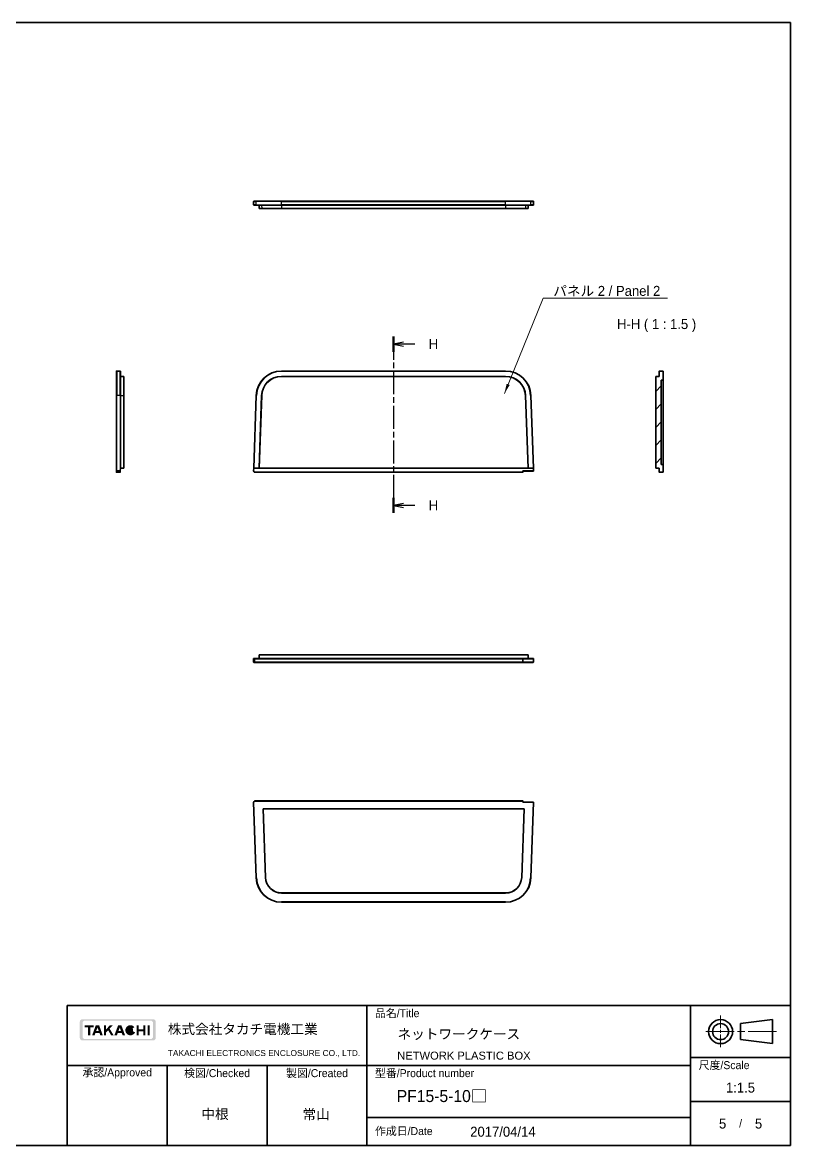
# Model space of a CAD drawing. Header units: millimetres. Extents: x 22 to 3190, y 12 to 574.
# Drawn here: x 2901.4 to 3189.8, y 12 to 433.5 of the extents above; entities that cross this region are included whole.
import ezdxf
from ezdxf.enums import TextEntityAlignment as Align

# ---------------------------------------------------------------- set-up
doc = ezdxf.new("R2010")
doc.units = ezdxf.units.MM
doc.header["$LTSCALE"] = 1.5
doc.linetypes.add('CHAIN', pattern=[0.3543, 0.2362, -0.0295, 0.0591, -0.0295])
for name, color, linetype, lineweight in [('Border (ISO)', 7, 'Continuous', 35), ('Section Line (ISO)', 7, 'CHAIN', 25), ('Symbol (ISO)', 7, 'Continuous', 18), ('Title (ISO)', 7, 'Continuous', 35), ('Visible (ISO)', 7, 'Continuous', 35), ('Visible Narrow (ISO)', 7, 'Continuous', 25)]:
    doc.layers.add(name, color=color, linetype=linetype, lineweight=lineweight)
doc.layers.add('Hatch (ISO)', color=1, linetype='Continuous', lineweight=18, true_color=0xff0000)
doc.styles.add('Note Text (TK)', font='')
doc.styles.add('文字スタイル40', font='')
doc.styles.add('文字スタイル67', font='arial.ttf')
doc.styles.get('Note Text (TK)').set_extended_font_data('MS PGothic')
doc.styles.get('文字スタイル40').set_extended_font_data('MS PGothic')
doc.dimstyles.new('Default - Method 1b (TK)$7', dxfattribs={"dimscale": 1.5, "dimtxt": 2.5, "dimasz": 2.5, "dimexe": 1, "dimexo": 1.5, "dimgap": 1, "dimtad": 1, "dimtoh": 1, "dimrnd": 1e-08, "dimdsep": 46, "dimtxsty": 'Note Text (TK)', "dimcen": 0.09, "dimdle": 5, "dimclrd": 256, "dimclre": 100, "dimclrt": 7, "dimadec": 1, "dimazin": 1, "dimtfac": 1, "dimtmove": 0, "dimatfit": 3, "dimfxl": 1, "dimtolj": 1, "dimlwd": -1, "dimlwe": -1, "dimarcsym": 0})

# ---------------------------------------------------------------- blocks, each defined once
blk = doc.blocks.new('図面枠 tk図枠')
at = {"layer": 'Border (ISO)'}
for p, q in [((14.5, 289), (405.5, 289)), ((14.5, 289), (14.5, 8)), ((405.5, 289), (405.5, 8)), ((14.5, 8), (405.5, 8))]:
    blk.add_line(p, q, dxfattribs=at)
blk = doc.blocks.new('表題欄 tk表題欄')
at = {"layer": 'Hatch (ISO)'}
h = blk.add_hatch(color=256, dxfattribs=at)
edge = h.paths.add_edge_path(flags=0)
edge.add_arc((95.58, 236.3), 0.596, 270, 360)
edge.add_line((96.17, 236.3), (96.17, 239.71))
edge.add_arc((95.58, 239.71), 0.596, 0, 90)
edge.add_line((95.58, 240.31), (79.14, 240.31))
edge.add_arc((79.14, 239.71), 0.596, 90, 180)
edge.add_line((78.54, 239.71), (78.54, 236.3))
edge.add_arc((79.14, 236.3), 0.596, 180, 270)
edge.add_line((79.14, 235.7), (95.58, 235.7))
edge = h.paths.add_edge_path()
edge.add_line((77.84, 239.96), (77.84, 236.05))
edge.add_arc((78.54, 236.05), 0.702, 180, 270)
edge.add_line((78.54, 235.35), (96.17, 235.35))
edge.add_arc((96.17, 236.05), 0.702, 270, 360)
edge.add_line((96.87, 236.05), (96.87, 239.96))
edge.add_arc((96.17, 239.96), 0.702, 0, 90)
edge.add_line((96.17, 240.66), (78.54, 240.66))
edge.add_arc((78.54, 239.96), 0.702, 90, 180)
for points in [[(79.07, 239.15), (79.07, 238.66), (79.92, 238.66), (79.92, 236.66), (80.51, 236.66), (80.51, 238.66), (81.36, 238.66), (81.36, 239.15)], [(85.68, 236.66), (84.94, 237.89), (84.42, 237.32), (84.42, 236.66), (83.9, 236.66), (83.9, 239.15), (84.42, 239.15), (84.42, 238.1), (85.39, 239.15), (86.11, 239.15), (85.32, 238.3), (86.3, 236.66)], [(92.09, 239.15), (92.09, 236.66), (92.61, 236.66), (92.61, 237.66), (93.77, 237.66), (93.77, 236.66), (94.29, 236.66), (94.29, 239.15), (93.77, 239.15), (93.77, 238.15), (92.61, 238.15), (92.61, 239.15)], [(94.84, 239.15), (94.84, 236.66), (95.36, 236.66), (95.36, 239.15)]]:
    blk.add_hatch(color=256, dxfattribs=at).paths.add_polyline_path(points)
h = blk.add_hatch(color=256, dxfattribs=at)
h.paths.add_polyline_path([(82.59, 237.71), (81.95, 237.71), (82.27, 238.58)], flags=0)
h.paths.add_polyline_path([(82.78, 237.2), (81.76, 237.2), (81.57, 236.66), (80.95, 236.66), (81.86, 239.15), (82.68, 239.15), (83.59, 236.66), (82.98, 236.66)])
h = blk.add_hatch(color=256, dxfattribs=at)
h.paths.add_polyline_path([(87.53, 237.71), (88.16, 237.71), (87.85, 238.58)], flags=0)
h.paths.add_polyline_path([(87.14, 236.66), (87.34, 237.2), (88.35, 237.2), (88.55, 236.66), (89.17, 236.66), (88.25, 239.15), (87.44, 239.15), (86.52, 236.66)])
h = blk.add_hatch(color=256, dxfattribs=at)
edge = h.paths.add_edge_path()
edge.add_arc((90.52, 237.9), 1.27, 38.5505, 336.582)
edge.add_line((91.69, 237.4), (91.17, 237.62))
edge.add_ellipse((90.52, 237.9), major_axis=(0, -0.8), ratio=0.867347, start_angle=124.651, end_angle=429.4109, ccw=False)
edge.add_line((91.09, 238.36), (91.52, 238.7))
at = {"layer": 'Title (ISO)'}
for p, q in [((74.71, 244.05), (255.71, 244.05)), ((74.71, 209.05), (74.71, 244.05)), ((149.71, 244.05), (149.71, 209.05)), ((230.71, 244.05), (230.71, 209.05)), ((255.71, 244.05), (255.71, 209.05)), ((243.21, 239.55), (251.21, 240.55)), ((243.21, 239.55), (243.21, 235.55)), ((251.21, 234.55), (251.21, 240.55)), ((243.21, 235.55), (251.21, 234.55)), ((230.71, 231.05), (255.71, 231.05)), ((74.71, 229.05), (230.71, 229.05)), ((99.71, 229.05), (99.71, 209.05)), ((124.71, 229.05), (124.71, 209.05)), ((230.71, 220.05), (255.71, 220.05)), ((149.71, 216.05), (230.71, 216.05)), ((255.71, 209.05), (74.71, 209.05))]:
    blk.add_line(p, q, dxfattribs=at)
at = {"layer": 'Title (ISO)', "color": 4, "linetype": 'CHAIN', "lineweight": 18, "ltscale": 8.88956, "true_color": 0x00ffff}
blk.add_line((238.21, 241.55), (238.21, 233.55), dxfattribs=at)
at = {"layer": 'Title (ISO)', "color": 4, "linetype": 'CHAIN', "lineweight": 18, "ltscale": 20.001633, "true_color": 0x00ffff}
blk.add_line((252.21, 237.55), (234.21, 237.55), dxfattribs=at)
at = {"layer": 'Title (ISO)'}
for radius in [3, 2]:
    blk.add_circle((238.21, 237.55), radius, dxfattribs=at)
at = {"layer": 'Title (ISO)', "color": 1, "true_color": 0xff0000, "char_height": 2, "line_spacing_factor": 1.5, "style": 'Note Text (TK)'}
for s, insert, attachment_point in [('\\fＭＳ Ｐゴシック|b0|i0;\\H2.0000;品名/Title', (151.71, 242.05), 4), ('\\fＭＳ Ｐゴシック|b0|i0;\\H2.0000;尺度/Scale', (232.71, 229.05), 4), ('\\fＭＳ Ｐゴシック|b0|i0;\\H2.0000;承認/Approved', (87.21, 227.05), 5), ('\\fＭＳ Ｐゴシック|b0|i0;\\H2.0000;検図/Checked', (112.21, 227.05), 5), ('\\fＭＳ Ｐゴシック|b0|i0;\\H2.0000;製図/Created', (137.21, 227.05), 5), ('\\fＭＳ Ｐゴシック|b0|i0;\\H2.0000;型番/Product number', (151.71, 227.05), 4), ('\\fＭＳ Ｐゴシック|b0|i0;\\H2.0000;作成日/Date', (151.71, 212.55), 4)]:
    blk.add_mtext(s, dxfattribs=dict(at, insert=insert, attachment_point=attachment_point))
at = {"layer": 'Title (ISO)', "color": 7, "line_spacing_factor": 1.5, "style": 'Note Text (TK)'}
for s, insert, char_height, attachment_point in [('株式会社タカチ電機工業', (99.87, 238.05), 2.5, 4), ('\\fArial|b0|i0;\\H1.4986;TAKACHI ELECTRONICS ENCLOSURE CO., LTD.', (99.87, 232.05), 1.4986, 4), ('\\fＭＳ Ｐゴシック|b0|i0;\\H2.0000;/', (243.21, 214.55), 2, 5)]:
    blk.add_mtext(s, dxfattribs=dict(at, insert=insert, char_height=char_height, attachment_point=attachment_point))
at = {"layer": 'Title (ISO)', "color": 7}
for tag, p, height, style in [('<品名>_001', (157.37, 235.7), 2.5, 'Note Text (TK)'), ('<Title>_001', (157.28, 230.55), 2, '文字スタイル67'), ('<尺度>_001', (239.54, 222.3), 2.5, 'Note Text (TK)'), ('<型番>_001', (157.16, 219.93), 3, '文字スタイル40'), ('<検図>_001', (108.29, 215.69), 2.5, 'Note Text (TK)'), ('<製図>_001', (133.57, 215.62), 2.5, 'Note Text (TK)'), ('作成日_001', (175.55, 211.26), 2.5, 'Note Text (TK)'), ('<ページ_No.>_001', (238.1, 213.3), 2.5, 'Note Text (TK)'), ('<総ページ数>_001', (246.8, 213.3), 2.5, 'Note Text (TK)')]:
    blk.add_attdef(tag, p, '', height=height, dxfattribs=dict(at, style=style))
at = {"layer": 'Title (ISO)', "color": 7, "style": 'Note Text (TK)'}
blk.add_attdef('<承認>', text='', height=2.5, dxfattribs=at).set_placement((87.21, 217.05), align=Align.MIDDLE_CENTER)
blk = doc.blocks.new('2dTransSection7')
at = {"layer": 'Section Line (ISO)', "linetype": 'CHAIN', "ltscale": 16.272528}
blk.add_line((306.16, 210.39), (306.16, 166.27), dxfattribs=at)
at = {"layer": 'Section Line (ISO)', "linetype": 'Continuous', "lineweight": 50}
for p, q in [((306.16, 210.39), (306.16, 206.62)), ((306.16, 170.03), (306.16, 166.27))]:
    blk.add_line(p, q, dxfattribs=at)
at = {"layer": 'Section Line (ISO)', "linetype": 'Continuous'}
for p, q in [((308.66, 209.01), (306.16, 208.51)), ((308.66, 208.51), (306.16, 208.51)), ((306.16, 208.51), (308.66, 208.01)), ((311.51, 208.51), (308.66, 208.51)), ((308.66, 168.65), (306.16, 168.15)), ((308.66, 168.15), (306.16, 168.15)), ((306.16, 168.15), (308.66, 167.65)), ((311.51, 168.15), (308.66, 168.15))]:
    blk.add_line(p, q, dxfattribs=at)
at = {"layer": 'Section Line (ISO)', "char_height": 2.5, "attachment_point": 7, "style": 'Note Text (TK)'}
for insert in [(314.95, 207.28), (314.95, 166.92)]:
    blk.add_mtext('H', dxfattribs=dict(at, insert=insert))

msp = doc.modelspace()

# ---------------------------------------------------------------- hatches: boundary and pattern name
at = {"layer": 'Hatch (ISO)'}
h = msp.add_hatch(dxfattribs=at)
h.set_pattern_fill('ANSI31', color=256, scale=38.1, style=0)
h.set_pattern_definition([(45, (2581.5, 0.0383), (-3.367596, 3.367596), [])])
edge = h.paths.add_edge_path()
edge.add_ellipse((3141.8338, 264.8204), major_axis=(0, -0.1), ratio=1, start_angle=0, end_angle=90)
edge.add_line((3141.9338, 264.8204), (3141.9338, 267.6704))
edge.add_line((3141.9338, 267.6704), (3141.2338, 267.6948))
edge.add_line((3141.2338, 267.6948), (3141.2338, 299.2459))
edge.add_line((3141.2338, 299.2459), (3141.9338, 299.2704))
edge.add_line((3141.9338, 299.2704), (3141.9338, 302.6204))
edge.add_ellipse((3141.8338, 302.6204), major_axis=(0.1, 0), ratio=1, start_angle=0, end_angle=90)
edge.add_line((3141.8338, 302.7204), (3140.5338, 302.7204))
edge.add_ellipse((3140.5338, 302.6204), major_axis=(0, 0.1), ratio=1, start_angle=0, end_angle=90)
edge.add_line((3140.4338, 302.6204), (3140.4338, 300.7204))
edge.add_line((3140.4338, 300.7204), (3139.1338, 300.675))
edge.add_line((3139.1338, 300.675), (3139.1338, 266.2317))
edge.add_line((3139.1338, 266.2317), (3140.4338, 266.2204))
edge.add_line((3140.4338, 266.2204), (3140.4828, 264.8169))
edge.add_ellipse((3140.5827, 264.8204), major_axis=(-0.0999, -0.0035), ratio=1, start_angle=0, end_angle=88)
edge.add_line((3140.5827, 264.7204), (3141.8338, 264.7204))

# ---------------------------------------------------------------- linework, layer by layer
at = {"layer": 'Visible (ISO)'}
for p, q in [((2988.2117, 366.3544), (2988.2117, 365.0894)), ((2988.2411, 365.0184), (2988.2755, 364.9838)), ((2988.3117, 366.4544), (2988.3119, 366.4544)), ((2989.2967, 366.4544), (2988.3119, 366.4544)), ((2988.3462, 364.9544), (2989.2967, 364.9544)), ((2989.2967, 366.4544), (2998.691, 366.4544)), ((2998.691, 364.9544), (2989.2967, 364.9544)), ((2990.2474, 364.9544), (2990.2932, 363.6544)), ((2990.2932, 363.6544), (2991.2409, 363.6544)), ((2998.691, 363.6544), (2991.2409, 363.6544)), ((3082.8037, 366.4544), (2998.691, 366.4544)), ((2998.691, 364.9544), (3082.8037, 364.9544)), ((2998.691, 363.6544), (3082.8037, 363.6544)), ((3082.8037, 366.4544), (3092.198, 366.4544)), ((3092.198, 364.9544), (3082.8037, 364.9544)), ((3090.2538, 363.6544), (3082.8037, 363.6544)), ((3090.2538, 363.6544), (3091.2015, 363.6544)), ((3091.2474, 364.9544), (3091.2015, 363.6544)), ((3093.1833, 366.4544), (3092.198, 366.4544)), ((3092.198, 364.9544), (3093.1485, 364.9544)), ((3093.2193, 364.9838), (3093.2541, 365.0189)), ((3093.2833, 365.0894), (3093.2833, 366.3544)), ((2936.7045, 293.5471), (2936.7045, 302.6204)), ((2938.1045, 302.7204), (2936.8045, 302.7204)), ((2938.2045, 302.6204), (2938.2045, 293.5471)), ((2938.2045, 300.7204), (2939.5045, 300.675)), ((2939.5045, 300.675), (2939.5045, 293.4795)), ((3082.8037, 302.7204), (2998.691, 302.7204)), ((3082.8037, 300.7204), (2998.691, 300.7204)), ((2998.691, 300.675), (3082.8037, 300.675)), ((3140.4338, 300.7204), (3139.1338, 300.675)), ((3139.1338, 300.675), (3139.1338, 266.2317)), ((3140.4338, 302.6204), (3140.4338, 300.7204)), ((3141.8338, 302.7204), (3140.5338, 302.7204)), ((3141.2338, 299.2459), (3141.9338, 299.2704)), ((3141.9338, 299.2704), (3141.9338, 302.6204)), ((3141.9338, 299.2704), (3141.9338, 293.4307)), ((3141.2338, 267.6948), (3141.2338, 299.2459)), ((2936.7045, 293.5471), (2936.7045, 265.2343)), ((2938.2045, 266.2204), (2938.2045, 293.5471)), ((2939.5045, 266.2317), (2939.5045, 293.4795)), ((2989.1968, 293.5506), (2988.2463, 266.2256)), ((2991.1956, 293.4811), (2990.2474, 266.2204)), ((2990.2932, 266.2317), (2991.2409, 293.4795)), ((3090.2538, 293.4795), (3091.2015, 266.2317)), ((3091.2474, 266.2204), (3090.2992, 293.4811)), ((3093.2484, 266.2256), (3092.298, 293.5506)), ((3141.9338, 293.4307), (3141.9338, 267.6704)), ((2938.1699, 265.2308), (2938.2045, 266.2204)), ((2938.2045, 266.2204), (2939.5045, 266.2317)), ((2988.2463, 266.2256), (2988.212, 265.2378)), ((2988.3462, 266.2204), (2988.3463, 266.2204)), ((2988.3463, 266.2204), (2990.2474, 266.2204)), ((2990.2474, 266.2204), (2990.2932, 266.2317)), ((2990.2474, 266.2204), (3091.2474, 266.2204)), ((3091.2015, 266.2317), (2990.2932, 266.2317)), ((3091.2474, 266.2204), (3091.2015, 266.2317)), ((3091.2474, 266.2204), (3093.1484, 266.2204)), ((3093.1484, 266.2204), (3093.1485, 266.2204)), ((3093.2832, 265.2239), (3093.2484, 266.2256)), ((3139.1338, 266.2317), (3140.4338, 266.2204)), ((3140.4338, 266.2204), (3140.4828, 264.8169)), ((3141.9338, 267.6704), (3141.2338, 267.6948)), ((3141.9338, 264.8204), (3141.9338, 267.6704)), ((2936.7045, 264.8204), (2936.7045, 265.2343)), ((2936.8045, 264.7204), (2938.0555, 264.7204)), ((2938.1699, 265.2308), (2938.1555, 264.8169)), ((2988.7117, 264.7204), (3089.2007, 264.7204)), ((3089.3007, 264.8204), (3089.3007, 265.1204)), ((3089.3007, 265.1204), (3093.1833, 265.1204)), ((3140.5827, 264.7204), (3141.8338, 264.7204)), ((2988.2117, 193.4673), (2988.2117, 194.7323)), ((2988.2411, 194.8034), (2988.2755, 194.8379)), ((2988.3462, 194.8673), (2988.3463, 194.8673)), ((2988.3463, 194.8673), (2990.2474, 194.8673)), ((2990.2474, 194.8673), (2990.2932, 196.1673)), ((2990.2474, 194.8673), (3091.2474, 194.8673)), ((3091.2015, 196.1673), (2990.2932, 196.1673)), ((3089.3007, 194.7184), (3089.3007, 194.7288)), ((3089.3007, 193.4673), (3089.3007, 194.7184)), ((3091.2474, 194.8673), (3091.2015, 196.1673)), ((3091.2474, 194.8673), (3093.1484, 194.8673)), ((3093.1484, 194.8673), (3093.1485, 194.8673)), ((3093.2193, 194.8379), (3093.2541, 194.8029)), ((3093.2833, 194.7323), (3093.2833, 193.4673)), ((2988.7117, 193.3673), (2988.3117, 193.3673)), ((2988.7117, 193.3673), (3089.2007, 193.3673)), ((3089.2007, 193.3673), (3093.1833, 193.3673)), ((2988.212, 140.8474), (2989.1968, 112.5346)), ((3089.2007, 141.3648), (2988.7117, 141.3648)), ((3089.3007, 140.9648), (3089.2007, 140.8648)), ((3089.3007, 140.9648), (3089.3007, 141.2648)), ((3093.1833, 140.9648), (3089.3007, 140.9648)), ((3092.298, 112.5346), (3093.2832, 140.8613)), ((2992.6447, 112.6545), (2991.7487, 138.4148)), ((2991.7487, 138.4148), (3089.746, 138.4148)), ((2991.7487, 138.4148), (2991.774, 138.3903)), ((3089.7207, 138.3903), (2991.774, 138.3903)), ((2991.774, 138.3903), (2992.6691, 112.6553)), ((3088.8256, 112.6553), (3089.7207, 138.3903)), ((3089.746, 138.4148), (3088.85, 112.6545)), ((3089.746, 138.4148), (3089.7207, 138.3903)), ((2998.691, 106.8392), (3082.8037, 106.8392)), ((3082.8037, 106.8148), (2998.691, 106.8148)), ((2998.691, 103.3648), (3082.8037, 103.3648))]:
    msp.add_line(p, q, dxfattribs=at)
for centre, radius, start, end in [((2988.3117, 366.3544), 0.1, 90, 180), ((3093.1833, 366.3544), 0.1, 0, 90), ((3093.1833, 365.0894), 0.1, 315.113567, 0), ((2936.8045, 302.6204), 0.1, 90, 180), ((2938.1045, 302.6204), 0.1, 0, 90), ((2998.691, 293.2204), 9.5, 90, 178.007906), ((2998.691, 293.2204), 7.5, 90, 178.007906), ((2998.691, 293.2204), 7.4546, 90, 178.007906), ((3082.8037, 293.2204), 9.5, 1.992094, 90), ((3082.8037, 293.2204), 7.5, 1.992094, 90), ((3082.8037, 293.2204), 7.4546, 1.992094, 90), ((3140.5338, 302.6204), 0.1, 90, 180), ((3141.8338, 302.6204), 0.1, 0, 90), ((2936.8045, 264.8204), 0.1, 180, 270), ((2938.0555, 264.8204), 0.1, 270, 358), ((2988.7117, 265.2204), 0.5, 178.007906, 270), ((3089.2007, 264.8204), 0.1, 270, 0), ((3093.1833, 265.2204), 0.1, 270, 1.992094), ((3140.5827, 264.8204), 0.1, 182, 270), ((3141.8338, 264.8204), 0.1, 270, 0), ((3093.1833, 194.7323), 0.1, 0, 44.886433), ((2988.3117, 193.4673), 0.1, 180, 270), ((3089.2007, 193.4673), 0.1, 270, 0), ((3093.1833, 193.4673), 0.1, 270, 0), ((2988.7117, 140.8648), 0.5, 90, 181.992094), ((3089.2007, 141.2648), 0.1, 0, 90), ((3093.1833, 140.8648), 0.1, 358.007906, 90), ((2998.691, 112.8648), 9.5, 181.992094, 270), ((2998.691, 112.8648), 6.05, 181.992094, 270), ((2998.691, 112.8648), 6.0256, 181.992094, 270), ((3082.8037, 112.8648), 6.0256, 270, 358.007906), ((3082.8037, 112.8648), 6.05, 270, 358.007906), ((3082.8037, 112.8648), 9.5, 270, 358.007906)]:
    msp.add_arc(centre, radius, start, end, dxfattribs=at)
for centre, major_axis, ratio, start_param, end_param in [((2988.7117, 365.0894), (0.5, 0), 0.02793662, 3.14159265, 3.14324192), ((2988.3119, 365.0889), (-0.0709, -0.0706), 0.99878756, 6.27741179, 6.28318522), ((2988.3463, 365.0544), (0.0384, 0.0924), 0.99914397, 1.96418327, 3.53497984), ((3093.1484, 365.0544), (0.0384, -0.0924), 0.99914397, 5.88979809, 7.46059478), ((2938.1045, 266.2221), (-0.1, 0.0017), 0.03475101, 3.1421989, 4.71299547), ((2988.3463, 266.2221), (0.0999, -0.0035), 0.01744452, 3.14159227, 4.71238931), ((3093.1484, 266.2221), (0.0999, 0.0035), 0.01744452, 4.71238861, 6.28318531), ((3089.2007, 265.2204), (0.1, -0.1), 0.01745506, 4.72984227, 6.26573201), ((2988.7117, 194.7323), (0.5, 0), 0.02793662, 3.13993576, 3.14159265), ((2988.3119, 194.7328), (-0.0709, 0.0706), 0.99878756, 0, 0.0057734), ((2988.3463, 194.7673), (0.0384, -0.0924), 0.99914397, 2.74820547, 3.53497951), ((3089.2007, 194.7323), (-0.0719, 0.0719), 0.96568877, 3.94444411, 5.48033385), ((3089.2007, 194.7288), (0, 0.1001), 0.99939083, 4.71238898, 4.74729557), ((3093.1484, 194.7673), (0.0384, 0.0924), 0.99914397, 5.88979846, 6.67657253)]:
    msp.add_ellipse(centre, major_axis=major_axis, ratio=ratio, start_param=start_param, end_param=end_param, dxfattribs=at)
for points, knots in [([(2988.2325, 365.0282), (2988.2287, 365.0331), (2988.2253, 365.0385), (2988.2179, 365.0533), (2988.2147, 365.0632), (2988.2121, 365.0786), (2988.2117, 365.084), (2988.2117, 365.0893)], [0.00127486725, 0.00127486725, 0.00127486725, 0.00127486725, 0.0031860218, 0.0031860218, 0.00628499981, 0.00628499981, 0.00790597676, 0.00790597676, 0.00790597676, 0.00790597676]), ([(2988.2117, 194.7324), (2988.2117, 194.7431), (2988.2135, 194.754), (2988.2203, 194.7743), (2988.2253, 194.7841), (2988.2344, 194.7962), (2988.2375, 194.7997), (2988.2407, 194.803)], [0, 0, 0, 0, 0.00324816182, 0.00324816182, 0.00649862869, 0.00649862869, 0.00791326055, 0.00791326055, 0.00791326055, 0.00791326055])]:
    msp.add_open_spline(points, degree=3, knots=knots, dxfattribs=at)
at = {"layer": 'Visible Narrow (ISO)'}
for p, q in [((2988.212, 366.3544), (2988.2117, 366.3544)), ((2988.212, 366.3544), (2989.1968, 366.3544)), ((2988.212, 365.0889), (2988.212, 366.3544)), ((2988.2463, 365.0544), (2988.212, 365.0889)), ((2989.1968, 365.0544), (2988.2463, 365.0544)), ((2998.691, 366.3544), (2989.1968, 366.3544)), ((2989.1968, 365.0544), (2989.1968, 366.3544)), ((2989.1968, 365.0544), (2998.691, 365.0544)), ((2991.1956, 364.9544), (2991.2409, 363.6544)), ((2998.691, 366.4544), (2998.691, 366.3544)), ((2998.691, 365.0544), (2998.691, 366.3544)), ((2998.691, 366.3544), (3082.8037, 366.3544)), ((2998.691, 364.9544), (2998.691, 365.0544)), ((3082.8037, 365.0544), (2998.691, 365.0544)), ((2998.691, 364.9544), (2998.691, 363.6544)), ((3082.8037, 366.4544), (3082.8037, 366.3544)), ((3082.8037, 365.0544), (3082.8037, 366.3544)), ((3092.298, 366.3544), (3082.8037, 366.3544)), ((3082.8037, 364.9544), (3082.8037, 365.0544)), ((3082.8037, 365.0544), (3092.298, 365.0544)), ((3082.8037, 364.9544), (3082.8037, 363.6544)), ((3090.2992, 364.9544), (3090.2538, 363.6544)), ((3092.298, 365.0544), (3092.298, 366.3544)), ((3092.298, 366.3544), (3093.2832, 366.3544)), ((3093.2484, 365.0544), (3092.298, 365.0544)), ((3093.2832, 365.0894), (3093.2484, 365.0544)), ((3093.2832, 366.3544), (3093.2832, 365.0894)), ((3093.2833, 366.3544), (3093.2832, 366.3544)), ((3093.2832, 365.0894), (3093.2833, 365.0894)), ((2936.8045, 302.7204), (2936.8045, 293.5506)), ((2938.1045, 293.5506), (2938.1045, 302.7204)), ((2998.691, 302.6204), (2998.691, 302.7204)), ((2998.691, 302.6204), (3082.8037, 302.6204)), ((2998.691, 300.7204), (2998.691, 300.675)), ((3082.8037, 302.6204), (3082.8037, 302.7204)), ((3082.8037, 300.7204), (3082.8037, 300.675)), ((2938.1045, 293.5506), (2936.8045, 293.5506)), ((2936.8045, 265.2378), (2936.8045, 293.5506)), ((2938.1045, 293.5506), (2938.1045, 266.2256)), ((2938.2045, 293.4811), (2939.5045, 293.4795)), ((2988.3462, 266.2204), (2989.2967, 293.5471)), ((2989.2967, 293.5471), (2989.1968, 293.5506)), ((2991.1956, 293.4811), (2991.2409, 293.4795)), ((3090.2992, 293.4811), (3090.2538, 293.4795)), ((3092.198, 293.5471), (3092.298, 293.5506)), ((3092.198, 293.5471), (3093.1485, 266.2204)), ((2938.1045, 266.2256), (2938.07, 265.2378)), ((2988.3119, 265.2308), (2988.3463, 266.2204)), ((3093.1484, 266.2204), (3093.1833, 265.2169)), ((2936.8045, 265.2378), (2936.8045, 264.7204)), ((2938.07, 265.2378), (2936.8045, 265.2378)), ((2938.0555, 264.7204), (2938.07, 265.2378)), ((2988.7117, 264.8169), (2988.7117, 264.7204)), ((3089.2007, 264.8169), (2988.7117, 264.8169)), ((3089.2007, 265.2169), (3089.2007, 264.8169)), ((3093.1833, 265.2169), (3089.2007, 265.2169)), ((3089.2007, 264.8169), (3089.2007, 264.7204)), ((3093.1833, 265.2169), (3093.1833, 265.1204)), ((2988.3119, 194.8328), (2988.3463, 194.8673)), ((2988.7117, 194.8183), (2988.7117, 194.7184)), ((3089.2007, 194.8183), (2988.7117, 194.8183)), ((2988.7117, 194.7184), (3089.2007, 194.7184)), ((2988.7117, 193.4673), (2988.7117, 194.7184)), ((3089.2007, 194.8323), (3089.2007, 194.8183)), ((3093.1833, 194.8323), (3089.2007, 194.8323)), ((3089.2007, 194.8183), (3089.2007, 194.7184)), ((3089.3007, 194.7184), (3089.2007, 194.7184)), ((3089.2007, 194.7184), (3089.2007, 193.4673)), ((3089.3007, 194.7323), (3093.1833, 194.7323)), ((3093.1484, 194.8673), (3093.1833, 194.8323)), ((3093.1833, 194.8323), (3093.1833, 194.7323)), ((3093.2833, 194.7323), (3093.1833, 194.7323)), ((3093.1833, 194.7323), (3093.1833, 193.4673)), ((2988.2117, 193.4673), (2988.7117, 193.4673)), ((3089.2007, 193.4673), (2988.7117, 193.4673)), ((2988.7117, 193.3673), (2988.7117, 193.4673)), ((3089.2007, 193.4673), (3089.2007, 193.3673)), ((3089.2007, 193.4673), (3089.3007, 193.4673)), ((3093.1833, 193.4673), (3089.3007, 193.4673)), ((3093.1833, 193.4673), (3093.2833, 193.4673)), ((3093.1833, 193.4673), (3093.1833, 193.3673)), ((2988.3119, 140.8509), (2988.212, 140.8474)), ((2989.2967, 112.538), (2988.3119, 140.8509)), ((2988.7117, 141.2648), (2988.7117, 141.3648)), ((2988.7117, 141.2648), (3089.2007, 141.2648)), ((3089.2007, 141.3648), (3089.2007, 141.2648)), ((3089.2007, 141.2648), (3089.3007, 141.2648)), ((3089.2007, 141.2648), (3089.2007, 140.8648)), ((3089.2007, 140.8648), (3093.1833, 140.8648)), ((3093.1833, 140.8648), (3092.198, 112.538)), ((3093.1833, 140.9648), (3093.1833, 140.8648)), ((3093.1833, 140.8648), (3093.2832, 140.8613)), ((2989.2967, 112.538), (2989.1968, 112.5346)), ((2992.6447, 112.6545), (2992.6691, 112.6553)), ((3088.85, 112.6545), (3088.8256, 112.6553)), ((3092.198, 112.538), (3092.298, 112.5346)), ((2998.691, 106.8148), (2998.691, 106.8392)), ((3082.8037, 106.8148), (3082.8037, 106.8392)), ((2998.691, 103.4648), (2998.691, 103.3648)), ((3082.8037, 103.4648), (2998.691, 103.4648)), ((3082.8037, 103.4648), (3082.8037, 103.3648))]:
    msp.add_line(p, q, dxfattribs=at)
for centre, radius, start, end in [((2998.691, 293.2204), 9.4, 90, 178.007906), ((3082.8037, 293.2204), 9.4, 1.992094, 90), ((2988.7117, 265.2169), 0.4, 178.007906, 270), ((2988.7117, 140.8648), 0.4, 90, 181.992094), ((2998.691, 112.8648), 9.4, 181.992094, 270), ((3082.8037, 112.8648), 9.4, 270, 358.007906)]:
    msp.add_arc(centre, radius, start, end, dxfattribs=at)
for centre, major_axis, ratio, start_param, end_param in [((2988.7117, 365.0894), (0.5, 0), 0.02793662, 3.14324192, 3.17636125), ((2988.3119, 365.0889), (-0.0709, -0.0706), 0.99878756, 5.49916268, 6.27741187), ((2988.3119, 366.3544), (0, 0.1), 0.99939563, 0, 1.57079633), ((2989.2967, 366.3544), (0, 0.1), 0.99939563, 0, 1.57079633), ((2989.2967, 365.0544), (0, -0.1), 0.99939563, 4.71238898, 6.28318531), ((3092.198, 366.3544), (0, 0.1), 0.99939563, 4.71238898, 6.28318531), ((3092.198, 365.0544), (0, -0.1), 0.99939563, 0, 1.57079633), ((3093.1833, 366.3544), (0, 0.1), 0.99939563, 4.71238898, 6.28318531), ((3093.1833, 365.0894), (0.0709, -0.0706), 0.99878756, 0, 0.78402262), ((2936.8045, 293.5471), (-0.1, 0), 0.03476159, 4.71238898, 6.28318531), ((2938.1045, 293.5471), (0.1, 0), 0.03476159, 0, 1.57079633), ((2936.8045, 265.2343), (-0.1, 0), 0.03476159, 4.71238898, 6.28318531), ((2938.07, 265.2343), (0.0999, -0.0035), 0.03474044, 0, 1.57200949), ((2988.3119, 265.2343), (-0.0999, 0.0035), 0.03487843, 0, 1.57200949), ((3089.2007, 264.8204), (0.1, 0), 0.0348995, 4.71238898, 6.28318531), ((3093.1833, 265.2204), (0.0999, 0.0035), 0.03487843, 4.71117582, 6.28318531), ((2988.7117, 194.7323), (0.5, 0), 0.02793662, 3.14159265, 4.71238898), ((2988.3119, 194.7328), (-0.0709, 0.0706), 0.99878756, 5.49519844, 6.28318531), ((2988.7117, 194.8323), (-0.4, 0), 0.03492077, 6.24841672, 7.85398163), ((3089.2007, 194.7184), (0.1, 0), 0.99939083, 0, 1.57079633), ((3093.1833, 194.7323), (0.0709, 0.0706), 0.99878756, 0, 0.78798687)]:
    msp.add_ellipse(centre, major_axis=major_axis, ratio=ratio, start_param=start_param, end_param=end_param, dxfattribs=at)

# ---------------------------------------------------------------- block references
at = {"xscale": 1.5, "yscale": 1.5, "zscale": 1.5}
msp.add_blockref('図面枠 tk図枠', (2581.5, 0.0383), dxfattribs=at)
ref = msp.add_blockref('表題欄 tk表題欄', (2806.1868, -301.5408), dxfattribs=dict(xscale=1.5, yscale=1.5, zscale=1.5))
ref.add_attrib('<品名>_001', 'ネットワークケース', (3042.2386, 52.0142), dxfattribs={"layer": 'Title (ISO)', "color": 7, "height": 3.75, "style": 'Note Text (TK)'})
ref.add_attrib('<型番>_001', 'PF15-5-10□', (3041.9318, 28.3594), dxfattribs={"layer": 'Title (ISO)', "color": 7, "height": 4.5, "style": '文字スタイル40'})
ref.add_attrib('<尺度>_001', '1:1.5', (3165.5028, 31.9133), dxfattribs={"layer": 'Title (ISO)', "color": 7, "height": 3.75, "style": 'Note Text (TK)'})
ref.add_attrib('作成日_001', '2017/04/14', (3069.5071, 15.3494), dxfattribs={"layer": 'Title (ISO)', "color": 7, "height": 3.75, "style": 'Note Text (TK)'})
ref.add_attrib('<検図>_001', '中根', (2968.6193, 21.9929), dxfattribs={"layer": 'Title (ISO)', "color": 7, "height": 3.75, "style": 'Note Text (TK)'})
ref.add_attrib('<製図>_001', '常山', (3006.5455, 21.8863), dxfattribs={"layer": 'Title (ISO)', "color": 7, "height": 3.75, "style": 'Note Text (TK)'})
ref.add_attrib('<Title>_001', 'NETWORK PLASTIC BOX', (3042.1115, 44.2863), dxfattribs={"layer": 'Title (ISO)', "color": 7, "height": 3, "style": '文字スタイル67'})
ref.add_attrib('<ページ_No.>_001', '5', (3162.8864, 18.4133), dxfattribs={"layer": 'Title (ISO)', "color": 7, "height": 3.75, "style": 'Note Text (TK)'})
ref.add_attrib('<総ページ数>_001', '5', (3176.3864, 18.4133), dxfattribs={"layer": 'Title (ISO)', "color": 7, "height": 3.75, "style": 'Note Text (TK)'})
at = {"layer": 'Section Line (ISO)', "xscale": 1.5, "yscale": 1.5, "zscale": 1.5}
msp.add_blockref('2dTransSection7', (2581.5, 0.0383), dxfattribs=at)

# ---------------------------------------------------------------- texts
at = {"layer": 'Symbol (ISO)', "color": 7, "insert": (3100.6891, 330.7039), "char_height": 3.75, "width": 44.649124, "attachment_point": 7, "line_spacing_factor": 1.5, "style": 'Note Text (TK)'}
msp.add_mtext('{パネル 2 / Panel 2}', dxfattribs=at)
at = {"layer": 'Symbol (ISO)', "color": 7, "insert": (3124.6281, 317.3454), "char_height": 3.75, "attachment_point": 7, "style": 'Note Text (TK)'}
msp.add_mtext('H-H ( 1 : 1.5 )', dxfattribs=at)

# ---------------------------------------------------------------- leaders
at = {"layer": 'Symbol (ISO)', "color": 100, "true_color": 0x00ff40, "annotation_type": 0, "has_hookline": 1, "hookline_direction": 0, "text_width": 42.8267}
msp.add_leader([(3082.3421, 294.2307), (3096.9391, 330.0789), (3100.6891, 330.0789)], dimstyle='Default - Method 1b (TK)$7', override={"dimgap": 0, "dimtad": 1}, dxfattribs=at)

doc.saveas('drawing.dxf')
